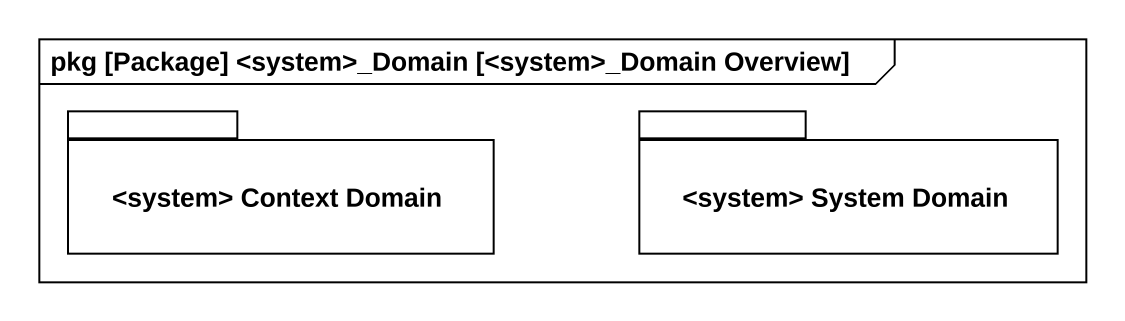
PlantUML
@startuml
mainframe pkg [Package] <system>_Domain [<system>_Domain Overview]
package "<system> Context Domain" as system_Context_Domain {
}
package "<system> System Domain" as system_System_Domain {
}
@enduml
